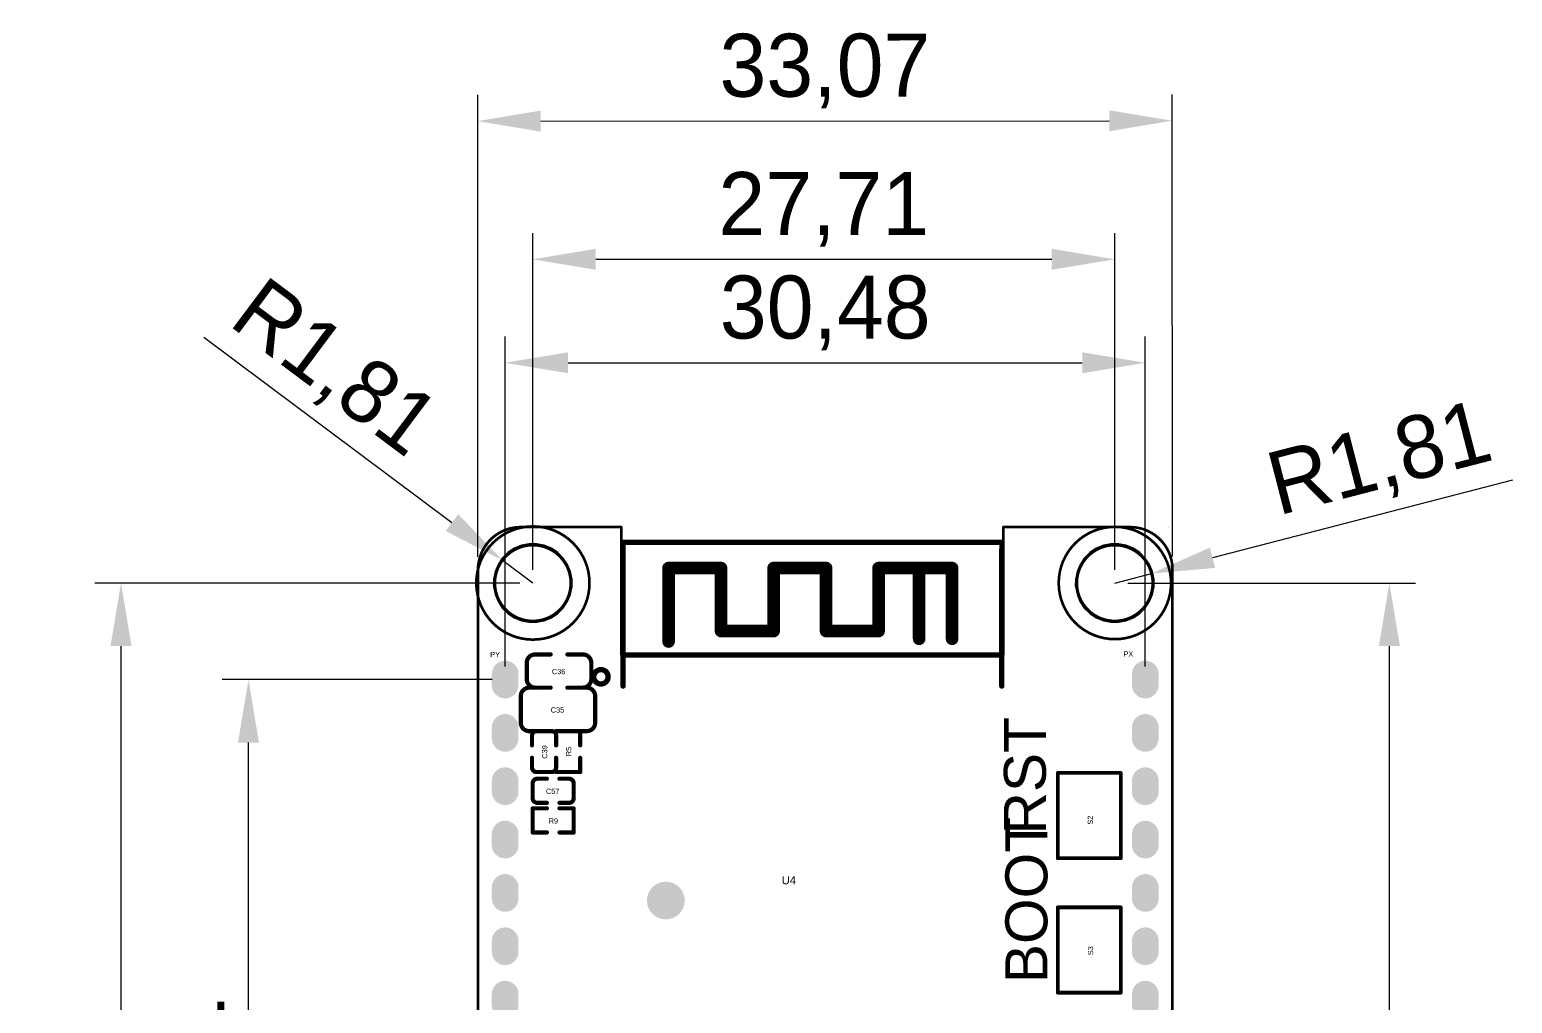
# Model space of a CAD drawing. Header units: millimetres. Extents: x -17 to 54, y -8 to 140.
# Drawn here: x -16.5 to 54.1, y 93.8 to 140.1 of the extents above; entities that cross this region are included whole.
import ezdxf

# ---------------------------------------------------------------- set-up
doc = ezdxf.new("R2010")
doc.units = ezdxf.units.MM
for name, color, linetype in [('KeepOutLayer', 6, 'Continuous'), ('MultiLayer', 9, 'Continuous'), ('PadHoleLayer', 156, 'Continuous'), ('TopOverlay', 2, 'Continuous')]:
    doc.layers.add(name, color=color, linetype=linetype)
doc.styles.add('Arial', font='arial.ttf', dxfattribs={"height": 0.2})
doc.dimstyles.new('ISO-25', dxfattribs={"dimtxt": 3, "dimasz": 3, "dimexe": 1.25, "dimexo": 0.625, "dimtad": 1, "dimtxsty": 'Standard', "dimcen": 2.5, "dimclrd": 3, "dimclre": 3, "dimclrt": 3, "dimadec": 0, "dimazin": 0, "dimtfac": 1, "dimtmove": 0, "dimatfit": 3, "dimfxl": 1, "dimarcsym": 0})

# ---------------------------------------------------------------- blocks, each defined once
blk = doc.blocks.new('WIFIM_SMD_ESP32_S32MB_14')
at = {"layer": 'TopOverlay'}
for points, const_width in [([(-8.763, 15.954), (-8.763, 16.42)], 0.254), ([(-8.763, 16.42), (9.274, 16.42)], 0.254), ([(9.271, 15.954), (9.274, 16.42)], 0.254), ([(-8.763, 9.571), (-8.763, 15.954)], 0.254), ([(9.271, 9.571), (9.271, 15.954)], 0.254), ([(-6.596, 11.69), (-6.596, 15.19)], 0.6), ([(-6.596, 15.19), (-4.097, 15.189)], 0.6), ([(-4.097, 12.189), (-4.097, 15.189)], 0.6), ([(-1.595, 12.189), (-1.595, 15.189)], 0.6), ([(-1.595, 15.189), (0.904, 15.189)], 0.6), ([(0.904, 12.189), (0.904, 15.189)], 0.6), ([(3.403, 12.189), (3.403, 15.189)], 0.6), ([(3.403, 15.189), (6.904, 15.189)], 0.6), ([(5.334, 11.822), (5.334, 15.189)], 0.6), ([(6.904, 11.822), (6.904, 15.189)], 0.6), ([(-4.097, 12.189), (-1.595, 12.189)], 0.6), ([(0.904, 12.189), (3.403, 12.189)], 0.6), ([(-8.763, 11.054), (9.271, 11.054)], 0.254), ([(-8.78, -9.143), (-8.78, -8.198)], 0.254), ([(8.873, -9.143), (8.873, -8.198)], 0.254), ([(-8.78, -9.143), (-7.637, -9.143)], 0.254), ([(7.603, -9.143), (8.873, -9.143)], 0.254)]:
    blk.add_lwpolyline(points, dxfattribs=dict(at, const_width=const_width))
for points, const_width in [([(-8.827, 16.42, 1), (-8.7, 16.42, 1)], 0.127), ([(-8.827, 16.42, 1), (-8.7, 16.42, 1)], 0.127), ([(9.21, 16.42, 1), (9.337, 16.42, 1)], 0.127), ([(9.21, 16.42, 1), (9.337, 16.42, 1)], 0.127), ([(-8.827, 15.954, 1), (-8.7, 15.954, 1)], 0.127), ([(-8.827, 15.954, 1), (-8.7, 15.954, 1)], 0.127), ([(9.207, 15.954, 1), (9.334, 15.954, 1)], 0.127), ([(9.207, 15.954, 1), (9.334, 15.954, 1)], 0.127), ([(-6.746, 15.19, 1), (-6.446, 15.19, 1)], 0.3), ([(-6.746, 15.19, 1), (-6.446, 15.19, 1)], 0.3), ([(-4.247, 15.189, 1), (-3.947, 15.189, 1)], 0.3), ([(-4.247, 15.189, 1), (-3.947, 15.189, 1)], 0.3), ([(-1.745, 15.189, 1), (-1.445, 15.189, 1)], 0.3), ([(-1.745, 15.189, 1), (-1.445, 15.189, 1)], 0.3), ([(0.754, 15.189, 1), (1.054, 15.189, 1)], 0.3), ([(0.754, 15.189, 1), (1.054, 15.189, 1)], 0.3), ([(3.253, 15.189, 1), (3.553, 15.189, 1)], 0.3), ([(3.253, 15.189, 1), (3.553, 15.189, 1)], 0.3), ([(5.184, 15.189, 1), (5.484, 15.189, 1)], 0.3), ([(6.754, 15.189, 1), (7.054, 15.189, 1)], 0.3), ([(6.754, 15.189, 1), (7.054, 15.189, 1)], 0.3), ([(-4.247, 12.189, 1), (-3.947, 12.189, 1)], 0.3), ([(-4.247, 12.189, 1), (-3.947, 12.189, 1)], 0.3), ([(-1.745, 12.189, 1), (-1.445, 12.189, 1)], 0.3), ([(-1.745, 12.189, 1), (-1.445, 12.189, 1)], 0.3), ([(0.754, 12.189, 1), (1.054, 12.189, 1)], 0.3), ([(0.754, 12.189, 1), (1.054, 12.189, 1)], 0.3), ([(3.253, 12.189, 1), (3.553, 12.189, 1)], 0.3), ([(3.253, 12.189, 1), (3.553, 12.189, 1)], 0.3), ([(5.184, 11.822, 1), (5.484, 11.822, 1)], 0.3), ([(6.754, 11.822, 1), (7.054, 11.822, 1)], 0.3), ([(-6.746, 11.69, 1), (-6.446, 11.69, 1)], 0.3), ([(-8.826, 11.054, 1), (-8.7, 11.054, 1)], 0.127), ([(9.207, 11.054, 1), (9.334, 11.054, 1)], 0.127), ([(-9.474, 10.012, 1), (-10.158, 10.012, 1)], 0.254), ([(-10.222, 10.012, 1), (-10.095, 10.012, 1)], 0.127), ([(-9.537, 10.012, 1), (-9.41, 10.012, 1)], 0.127), ([(-8.827, 9.571, 1), (-8.7, 9.571, 1)], 0.127), ([(9.207, 9.571, 1), (9.334, 9.571, 1)], 0.127), ([(-8.843, -8.198, 1), (-8.716, -8.198, 1)], 0.127), ([(8.81, -8.198, 1), (8.937, -8.198, 1)], 0.127), ([(-8.843, -9.143, 1), (-8.716, -9.143, 1)], 0.127), ([(-8.843, -9.143, 1), (-8.716, -9.143, 1)], 0.127), ([(-7.7, -9.143, 1), (-7.573, -9.143, 1)], 0.127), ([(7.54, -9.143, 1), (7.667, -9.143, 1)], 0.127), ([(8.81, -9.143, 1), (8.937, -9.143, 1)], 0.127), ([(8.81, -9.143, 1), (8.937, -9.143, 1)], 0.127)]:
    blk.add_lwpolyline(points, format="xyb", close=True, dxfattribs=dict(at, const_width=const_width))
blk = doc.blocks.new('TS_018TS_018_22')
at = {"layer": 'TopOverlay', "const_width": 0.178}
for points in [[(0, 1.5), (4.064, 1.5)], [(0, 1.5), (0, -1.5)], [(4.064, 1.5), (4.064, -1.5)], [(0, -1.5), (4.064, -1.5)]]:
    blk.add_lwpolyline(points, dxfattribs=at)
at = {"layer": 'TopOverlay', "const_width": 0.0889}
for points in [[(-0.044, 1.5, 1), (0.044, 1.5, 1)], [(-0.044, 1.5, 1), (0.044, 1.5, 1)], [(4.02, 1.5, 1), (4.108, 1.5, 1)], [(4.02, 1.5, 1), (4.108, 1.5, 1)], [(-0.044, -1.5, 1), (0.044, -1.5, 1)], [(-0.044, -1.5, 1), (0.044, -1.5, 1)], [(4.02, -1.5, 1), (4.108, -1.5, 1)], [(4.02, -1.5, 1), (4.108, -1.5, 1)]]:
    blk.add_lwpolyline(points, format="xyb", close=True, dxfattribs=at)
blk = doc.blocks.new('TS_018TS_018_23')
at = {"layer": 'TopOverlay', "const_width": 0.178}
for points in [[(4.064, 1.5), (0, 1.5)], [(0, -1.5), (0, 1.5)], [(4.064, -1.5), (4.064, 1.5)], [(4.064, -1.5), (0, -1.5)]]:
    blk.add_lwpolyline(points, dxfattribs=at)
at = {"layer": 'TopOverlay', "const_width": 0.0889}
for points in [[(-0.044, 1.5, 1), (0.044, 1.5, 1)], [(-0.044, 1.5, 1), (0.044, 1.5, 1)], [(4.02, 1.5, 1), (4.108, 1.5, 1)], [(4.02, 1.5, 1), (4.108, 1.5, 1)], [(-0.044, -1.5, 1), (0.044, -1.5, 1)], [(-0.044, -1.5, 1), (0.044, -1.5, 1)], [(4.02, -1.5, 1), (4.108, -1.5, 1)], [(4.02, -1.5, 1), (4.108, -1.5, 1)]]:
    blk.add_lwpolyline(points, format="xyb", close=True, dxfattribs=at)
blk = doc.blocks.new('LC_0402_R_52')
at = {"layer": 'TopOverlay', "const_width": 0.2}
for points in [[(-0.3, 0.575), (-0.975, 0.575)], [(-0.975, 0.575), (-0.975, -0.575)], [(0.975, 0.575), (0.3, 0.575)], [(0.975, 0.575), (0.975, -0.575)], [(-0.3, -0.575), (-0.975, -0.575)], [(0.975, -0.575), (0.3, -0.575)]]:
    blk.add_lwpolyline(points, dxfattribs=at)
at = {"layer": 'TopOverlay', "const_width": 0.1}
for points in [[(-1.025, 0.575, 1), (-0.925, 0.575, 1)], [(-1.025, 0.575, 1), (-0.925, 0.575, 1)], [(-0.35, 0.575, 1), (-0.25, 0.575, 1)], [(0.25, 0.575, 1), (0.35, 0.575, 1)], [(0.925, 0.575, 1), (1.025, 0.575, 1)], [(0.925, 0.575, 1), (1.025, 0.575, 1)], [(-1.025, -0.575, 1), (-0.925, -0.575, 1)], [(-1.025, -0.575, 1), (-0.925, -0.575, 1)], [(-0.35, -0.575, 1), (-0.25, -0.575, 1)], [(0.25, -0.575, 1), (0.35, -0.575, 1)], [(0.925, -0.575, 1), (1.025, -0.575, 1)], [(0.925, -0.575, 1), (1.025, -0.575, 1)]]:
    blk.add_lwpolyline(points, format="xyb", close=True, dxfattribs=at)
blk = doc.blocks.new('LC_0402_R_56')
at = {"layer": 'TopOverlay', "const_width": 0.2}
for points in [[(-0.975, 0.575), (-0.3, 0.575)], [(-0.975, 0.575), (-0.975, -0.575)], [(0.3, 0.575), (0.975, 0.575)], [(0.975, 0.575), (0.975, -0.575)], [(-0.975, -0.575), (-0.3, -0.575)], [(0.3, -0.575), (0.975, -0.575)]]:
    blk.add_lwpolyline(points, dxfattribs=at)
at = {"layer": 'TopOverlay', "const_width": 0.1}
for points in [[(-1.025, 0.575, 1), (-0.925, 0.575, 1)], [(-1.025, 0.575, 1), (-0.925, 0.575, 1)], [(-0.35, 0.575, 1), (-0.25, 0.575, 1)], [(0.25, 0.575, 1), (0.35, 0.575, 1)], [(0.925, 0.575, 1), (1.025, 0.575, 1)], [(0.925, 0.575, 1), (1.025, 0.575, 1)], [(-1.025, -0.575, 1), (-0.925, -0.575, 1)], [(-1.025, -0.575, 1), (-0.925, -0.575, 1)], [(-0.35, -0.575, 1), (-0.25, -0.575, 1)], [(0.25, -0.575, 1), (0.35, -0.575, 1)], [(0.925, -0.575, 1), (1.025, -0.575, 1)], [(0.925, -0.575, 1), (1.025, -0.575, 1)]]:
    blk.add_lwpolyline(points, format="xyb", close=True, dxfattribs=at)
blk = doc.blocks.new('18650_BATTERY_B_73')
at = {"layer": 'MultiLayer'}
h = blk.add_hatch(color=9, dxfattribs=at)
edge = h.paths.add_edge_path()
edge.add_arc((-2.8, -2.8), 0.9, 0, 360)
at = {"layer": 'PadHoleLayer'}
h = blk.add_hatch(color=156, dxfattribs=at)
edge = h.paths.add_edge_path()
edge.add_arc((-2.8, -2.8), 0.9, 0, 360)
blk = doc.blocks.new('16PIN_2_54_74')
at = {"layer": 'MultiLayer'}
h = blk.add_hatch(color=9, dxfattribs=at)
edge = h.paths.add_edge_path()
edge.add_arc((-0.265, 0), 0.635, 90, 270)
edge.add_line((-0.265, -0.635), (0.265, -0.635))
edge.add_arc((0.265, 0), 0.635, 270, 450)
edge.add_line((0.265, 0.635), (-0.265, 0.635))
h = blk.add_hatch(color=9, dxfattribs=at)
edge = h.paths.add_edge_path()
edge.add_arc((2.275, 0), 0.635, 90, 270)
edge.add_line((2.275, -0.635), (2.805, -0.635))
edge.add_arc((2.805, 0), 0.635, 270, 450)
edge.add_line((2.805, 0.635), (2.275, 0.635))
h = blk.add_hatch(color=9, dxfattribs=at)
edge = h.paths.add_edge_path()
edge.add_arc((4.815, 0), 0.635, 90, 270)
edge.add_line((4.815, -0.635), (5.345, -0.635))
edge.add_arc((5.345, 0), 0.635, 270, 450)
edge.add_line((5.345, 0.635), (4.815, 0.635))
h = blk.add_hatch(color=9, dxfattribs=at)
edge = h.paths.add_edge_path()
edge.add_arc((7.355, 0), 0.635, 90, 270)
edge.add_line((7.355, -0.635), (7.885, -0.635))
edge.add_arc((7.885, 0), 0.635, 270, 450)
edge.add_line((7.885, 0.635), (7.355, 0.635))
h = blk.add_hatch(color=9, dxfattribs=at)
edge = h.paths.add_edge_path()
edge.add_arc((9.895, 0), 0.635, 90, 270)
edge.add_line((9.895, -0.635), (10.425, -0.635))
edge.add_arc((10.425, 0), 0.635, 270, 450)
edge.add_line((10.425, 0.635), (9.895, 0.635))
h = blk.add_hatch(color=9, dxfattribs=at)
edge = h.paths.add_edge_path()
edge.add_arc((12.435, 0), 0.635, 90, 270)
edge.add_line((12.435, -0.635), (12.965, -0.635))
edge.add_arc((12.965, 0), 0.635, 270, 450)
edge.add_line((12.965, 0.635), (12.435, 0.635))
h = blk.add_hatch(color=9, dxfattribs=at)
edge = h.paths.add_edge_path()
edge.add_arc((14.975, 0), 0.635, 90, 270)
edge.add_line((14.975, -0.635), (15.505, -0.635))
edge.add_arc((15.505, 0), 0.635, 270, 450)
edge.add_line((15.505, 0.635), (14.975, 0.635))
h = blk.add_hatch(color=9, dxfattribs=at)
edge = h.paths.add_edge_path()
edge.add_arc((17.515, 0), 0.635, 90, 270)
edge.add_line((17.515, -0.635), (18.045, -0.635))
edge.add_arc((18.045, 0), 0.635, 270, 450)
edge.add_line((18.045, 0.635), (17.515, 0.635))
h = blk.add_hatch(color=9, dxfattribs=at)
edge = h.paths.add_edge_path()
edge.add_arc((20.055, 0), 0.635, 90, 270)
edge.add_line((20.055, -0.635), (20.585, -0.635))
edge.add_arc((20.585, 0), 0.635, 270, 450)
edge.add_line((20.585, 0.635), (20.055, 0.635))
h = blk.add_hatch(color=9, dxfattribs=at)
edge = h.paths.add_edge_path()
edge.add_arc((22.595, 0), 0.635, 90, 270)
edge.add_line((22.595, -0.635), (23.125, -0.635))
edge.add_arc((23.125, 0), 0.635, 270, 450)
edge.add_line((23.125, 0.635), (22.595, 0.635))
h = blk.add_hatch(color=9, dxfattribs=at)
edge = h.paths.add_edge_path()
edge.add_arc((25.135, 0), 0.635, 90, 270)
edge.add_line((25.135, -0.635), (25.665, -0.635))
edge.add_arc((25.665, 0), 0.635, 270, 450)
edge.add_line((25.665, 0.635), (25.135, 0.635))
h = blk.add_hatch(color=9, dxfattribs=at)
edge = h.paths.add_edge_path()
edge.add_arc((27.675, 0), 0.635, 90, 270)
edge.add_line((27.675, -0.635), (28.205, -0.635))
edge.add_arc((28.205, 0), 0.635, 270, 450)
edge.add_line((28.205, 0.635), (27.675, 0.635))
h = blk.add_hatch(color=9, dxfattribs=at)
edge = h.paths.add_edge_path()
edge.add_arc((30.215, 0), 0.635, 90, 270)
edge.add_line((30.215, -0.635), (30.745, -0.635))
edge.add_arc((30.745, 0), 0.635, 270, 450)
edge.add_line((30.745, 0.635), (30.215, 0.635))
h = blk.add_hatch(color=9, dxfattribs=at)
edge = h.paths.add_edge_path()
edge.add_arc((32.755, 0), 0.635, 90, 270)
edge.add_line((32.755, -0.635), (33.285, -0.635))
edge.add_arc((33.285, 0), 0.635, 270, 450)
edge.add_line((33.285, 0.635), (32.755, 0.635))
h = blk.add_hatch(color=9, dxfattribs=at)
edge = h.paths.add_edge_path()
edge.add_arc((35.295, 0), 0.635, 90, 270)
edge.add_line((35.295, -0.635), (35.825, -0.635))
edge.add_arc((35.825, 0), 0.635, 270, 450)
edge.add_line((35.825, 0.635), (35.295, 0.635))
h = blk.add_hatch(color=9, dxfattribs=at)
edge = h.paths.add_edge_path()
edge.add_arc((37.835, 0), 0.635, 90, 270)
edge.add_line((37.835, -0.635), (38.365, -0.635))
edge.add_arc((38.365, 0), 0.635, 270, 450)
edge.add_line((38.365, 0.635), (37.835, 0.635))
at = {"layer": 'PadHoleLayer'}
h = blk.add_hatch(color=156, dxfattribs=at)
edge = h.paths.add_edge_path()
edge.add_arc((0, 0), 0.45, 0, 360)
h = blk.add_hatch(color=156, dxfattribs=at)
edge = h.paths.add_edge_path()
edge.add_arc((2.54, 0), 0.45, 0, 360)
h = blk.add_hatch(color=156, dxfattribs=at)
edge = h.paths.add_edge_path()
edge.add_arc((5.08, 0), 0.45, 0, 360)
h = blk.add_hatch(color=156, dxfattribs=at)
edge = h.paths.add_edge_path()
edge.add_arc((7.62, 0), 0.45, 0, 360)
h = blk.add_hatch(color=156, dxfattribs=at)
edge = h.paths.add_edge_path()
edge.add_arc((10.16, 0), 0.45, 0, 360)
h = blk.add_hatch(color=156, dxfattribs=at)
edge = h.paths.add_edge_path()
edge.add_arc((12.7, 0), 0.45, 0, 360)
h = blk.add_hatch(color=156, dxfattribs=at)
edge = h.paths.add_edge_path()
edge.add_arc((15.24, 0), 0.45, 0, 360)
h = blk.add_hatch(color=156, dxfattribs=at)
edge = h.paths.add_edge_path()
edge.add_arc((17.78, 0), 0.45, 0, 360)
h = blk.add_hatch(color=156, dxfattribs=at)
edge = h.paths.add_edge_path()
edge.add_arc((20.32, 0), 0.45, 0, 360)
h = blk.add_hatch(color=156, dxfattribs=at)
edge = h.paths.add_edge_path()
edge.add_arc((22.86, 0), 0.45, 0, 360)
h = blk.add_hatch(color=156, dxfattribs=at)
edge = h.paths.add_edge_path()
edge.add_arc((25.4, 0), 0.45, 0, 360)
h = blk.add_hatch(color=156, dxfattribs=at)
edge = h.paths.add_edge_path()
edge.add_arc((27.94, 0), 0.45, 0, 360)
h = blk.add_hatch(color=156, dxfattribs=at)
edge = h.paths.add_edge_path()
edge.add_arc((30.48, 0), 0.45, 0, 360)
h = blk.add_hatch(color=156, dxfattribs=at)
edge = h.paths.add_edge_path()
edge.add_arc((33.02, 0), 0.45, 0, 360)
h = blk.add_hatch(color=156, dxfattribs=at)
edge = h.paths.add_edge_path()
edge.add_arc((35.56, 0), 0.45, 0, 360)
h = blk.add_hatch(color=156, dxfattribs=at)
edge = h.paths.add_edge_path()
edge.add_arc((38.1, 0), 0.45, 0, 360)
blk = doc.blocks.new('16PIN_2_54_75')
at = {"layer": 'MultiLayer'}
h = blk.add_hatch(color=9, dxfattribs=at)
edge = h.paths.add_edge_path()
edge.add_arc((-0.265, 0), 0.635, 90, 270)
edge.add_line((-0.265, -0.635), (0.265, -0.635))
edge.add_arc((0.265, 0), 0.635, 270, 450)
edge.add_line((0.265, 0.635), (-0.265, 0.635))
h = blk.add_hatch(color=9, dxfattribs=at)
edge = h.paths.add_edge_path()
edge.add_arc((2.275, 0), 0.635, 90, 270)
edge.add_line((2.275, -0.635), (2.805, -0.635))
edge.add_arc((2.805, 0), 0.635, 270, 450)
edge.add_line((2.805, 0.635), (2.275, 0.635))
h = blk.add_hatch(color=9, dxfattribs=at)
edge = h.paths.add_edge_path()
edge.add_arc((4.815, 0), 0.635, 90, 270)
edge.add_line((4.815, -0.635), (5.345, -0.635))
edge.add_arc((5.345, 0), 0.635, 270, 450)
edge.add_line((5.345, 0.635), (4.815, 0.635))
h = blk.add_hatch(color=9, dxfattribs=at)
edge = h.paths.add_edge_path()
edge.add_arc((7.355, 0), 0.635, 90, 270)
edge.add_line((7.355, -0.635), (7.885, -0.635))
edge.add_arc((7.885, 0), 0.635, 270, 450)
edge.add_line((7.885, 0.635), (7.355, 0.635))
h = blk.add_hatch(color=9, dxfattribs=at)
edge = h.paths.add_edge_path()
edge.add_arc((9.895, 0), 0.635, 90, 270)
edge.add_line((9.895, -0.635), (10.425, -0.635))
edge.add_arc((10.425, 0), 0.635, 270, 450)
edge.add_line((10.425, 0.635), (9.895, 0.635))
h = blk.add_hatch(color=9, dxfattribs=at)
edge = h.paths.add_edge_path()
edge.add_arc((12.435, 0), 0.635, 90, 270)
edge.add_line((12.435, -0.635), (12.965, -0.635))
edge.add_arc((12.965, 0), 0.635, 270, 450)
edge.add_line((12.965, 0.635), (12.435, 0.635))
h = blk.add_hatch(color=9, dxfattribs=at)
edge = h.paths.add_edge_path()
edge.add_arc((14.975, 0), 0.635, 90, 270)
edge.add_line((14.975, -0.635), (15.505, -0.635))
edge.add_arc((15.505, 0), 0.635, 270, 450)
edge.add_line((15.505, 0.635), (14.975, 0.635))
h = blk.add_hatch(color=9, dxfattribs=at)
edge = h.paths.add_edge_path()
edge.add_arc((17.515, 0), 0.635, 90, 270)
edge.add_line((17.515, -0.635), (18.045, -0.635))
edge.add_arc((18.045, 0), 0.635, 270, 450)
edge.add_line((18.045, 0.635), (17.515, 0.635))
h = blk.add_hatch(color=9, dxfattribs=at)
edge = h.paths.add_edge_path()
edge.add_arc((20.055, 0), 0.635, 90, 270)
edge.add_line((20.055, -0.635), (20.585, -0.635))
edge.add_arc((20.585, 0), 0.635, 270, 450)
edge.add_line((20.585, 0.635), (20.055, 0.635))
h = blk.add_hatch(color=9, dxfattribs=at)
edge = h.paths.add_edge_path()
edge.add_arc((22.595, 0), 0.635, 90, 270)
edge.add_line((22.595, -0.635), (23.125, -0.635))
edge.add_arc((23.125, 0), 0.635, 270, 450)
edge.add_line((23.125, 0.635), (22.595, 0.635))
h = blk.add_hatch(color=9, dxfattribs=at)
edge = h.paths.add_edge_path()
edge.add_arc((25.135, 0), 0.635, 90, 270)
edge.add_line((25.135, -0.635), (25.665, -0.635))
edge.add_arc((25.665, 0), 0.635, 270, 450)
edge.add_line((25.665, 0.635), (25.135, 0.635))
h = blk.add_hatch(color=9, dxfattribs=at)
edge = h.paths.add_edge_path()
edge.add_arc((27.675, 0), 0.635, 90, 270)
edge.add_line((27.675, -0.635), (28.205, -0.635))
edge.add_arc((28.205, 0), 0.635, 270, 450)
edge.add_line((28.205, 0.635), (27.675, 0.635))
h = blk.add_hatch(color=9, dxfattribs=at)
edge = h.paths.add_edge_path()
edge.add_arc((30.215, 0), 0.635, 90, 270)
edge.add_line((30.215, -0.635), (30.745, -0.635))
edge.add_arc((30.745, 0), 0.635, 270, 450)
edge.add_line((30.745, 0.635), (30.215, 0.635))
h = blk.add_hatch(color=9, dxfattribs=at)
edge = h.paths.add_edge_path()
edge.add_arc((32.755, 0), 0.635, 90, 270)
edge.add_line((32.755, -0.635), (33.285, -0.635))
edge.add_arc((33.285, 0), 0.635, 270, 450)
edge.add_line((33.285, 0.635), (32.755, 0.635))
h = blk.add_hatch(color=9, dxfattribs=at)
edge = h.paths.add_edge_path()
edge.add_arc((35.295, 0), 0.635, 90, 270)
edge.add_line((35.295, -0.635), (35.825, -0.635))
edge.add_arc((35.825, 0), 0.635, 270, 450)
edge.add_line((35.825, 0.635), (35.295, 0.635))
h = blk.add_hatch(color=9, dxfattribs=at)
edge = h.paths.add_edge_path()
edge.add_arc((37.835, 0), 0.635, 90, 270)
edge.add_line((37.835, -0.635), (38.365, -0.635))
edge.add_arc((38.365, 0), 0.635, 270, 450)
edge.add_line((38.365, 0.635), (37.835, 0.635))
at = {"layer": 'PadHoleLayer'}
h = blk.add_hatch(color=156, dxfattribs=at)
edge = h.paths.add_edge_path()
edge.add_arc((0, 0), 0.45, 0, 360)
h = blk.add_hatch(color=156, dxfattribs=at)
edge = h.paths.add_edge_path()
edge.add_arc((2.54, 0), 0.45, 0, 360)
h = blk.add_hatch(color=156, dxfattribs=at)
edge = h.paths.add_edge_path()
edge.add_arc((5.08, 0), 0.45, 0, 360)
h = blk.add_hatch(color=156, dxfattribs=at)
edge = h.paths.add_edge_path()
edge.add_arc((7.62, 0), 0.45, 0, 360)
h = blk.add_hatch(color=156, dxfattribs=at)
edge = h.paths.add_edge_path()
edge.add_arc((10.16, 0), 0.45, 0, 360)
h = blk.add_hatch(color=156, dxfattribs=at)
edge = h.paths.add_edge_path()
edge.add_arc((12.7, 0), 0.45, 0, 360)
h = blk.add_hatch(color=156, dxfattribs=at)
edge = h.paths.add_edge_path()
edge.add_arc((15.24, 0), 0.45, 0, 360)
h = blk.add_hatch(color=156, dxfattribs=at)
edge = h.paths.add_edge_path()
edge.add_arc((17.78, 0), 0.45, 0, 360)
h = blk.add_hatch(color=156, dxfattribs=at)
edge = h.paths.add_edge_path()
edge.add_arc((20.32, 0), 0.45, 0, 360)
h = blk.add_hatch(color=156, dxfattribs=at)
edge = h.paths.add_edge_path()
edge.add_arc((22.86, 0), 0.45, 0, 360)
h = blk.add_hatch(color=156, dxfattribs=at)
edge = h.paths.add_edge_path()
edge.add_arc((25.4, 0), 0.45, 0, 360)
h = blk.add_hatch(color=156, dxfattribs=at)
edge = h.paths.add_edge_path()
edge.add_arc((27.94, 0), 0.45, 0, 360)
h = blk.add_hatch(color=156, dxfattribs=at)
edge = h.paths.add_edge_path()
edge.add_arc((30.48, 0), 0.45, 0, 360)
h = blk.add_hatch(color=156, dxfattribs=at)
edge = h.paths.add_edge_path()
edge.add_arc((33.02, 0), 0.45, 0, 360)
h = blk.add_hatch(color=156, dxfattribs=at)
edge = h.paths.add_edge_path()
edge.add_arc((35.56, 0), 0.45, 0, 360)
h = blk.add_hatch(color=156, dxfattribs=at)
edge = h.paths.add_edge_path()
edge.add_arc((38.1, 0), 0.45, 0, 360)
blk = doc.blocks.new('LC_0402_C_140')
at = {"layer": 'TopOverlay', "const_width": 0.2}
for points in [[(-0.975, 0.355, -0.414214), (-0.755, 0.575)], [(0.755, 0.575, -0.414214), (0.975, 0.355)], [(-0.755, -0.575, -0.414214), (-0.975, -0.355)], [(0.975, -0.355, -0.414214), (0.755, -0.575)]]:
    blk.add_lwpolyline(points, format="xyb", dxfattribs=at)
for points in [[(-0.975, 0.355), (-0.975, -0.355)], [(-0.3, 0.575), (-0.755, 0.575)], [(0.755, 0.575), (0.3, 0.575)], [(0.975, 0.355), (0.975, -0.355)], [(-0.3, -0.575), (-0.755, -0.575)], [(0.755, -0.575), (0.3, -0.575)]]:
    blk.add_lwpolyline(points, dxfattribs=at)
at = {"layer": 'TopOverlay', "const_width": 0.1}
for points in [[(-1.025, 0.355, 1), (-0.925, 0.355, 1)], [(-1.025, 0.355, 1), (-0.925, 0.355, 1)], [(-0.805, 0.575, 1), (-0.705, 0.575, 1)], [(-0.805, 0.575, 1), (-0.705, 0.575, 1)], [(-0.35, 0.575, 1), (-0.25, 0.575, 1)], [(0.25, 0.575, 1), (0.35, 0.575, 1)], [(0.705, 0.575, 1), (0.805, 0.575, 1)], [(0.705, 0.575, 1), (0.805, 0.575, 1)], [(0.925, 0.355, 1), (1.025, 0.355, 1)], [(0.925, 0.355, 1), (1.025, 0.355, 1)], [(-1.025, -0.355, 1), (-0.925, -0.355, 1)], [(-1.025, -0.355, 1), (-0.925, -0.355, 1)], [(-0.805, -0.575, 1), (-0.705, -0.575, 1)], [(-0.805, -0.575, 1), (-0.705, -0.575, 1)], [(-0.35, -0.575, 1), (-0.25, -0.575, 1)], [(0.25, -0.575, 1), (0.35, -0.575, 1)], [(0.705, -0.575, 1), (0.805, -0.575, 1)], [(0.705, -0.575, 1), (0.805, -0.575, 1)], [(0.925, -0.355, 1), (1.025, -0.355, 1)], [(0.925, -0.355, 1), (1.025, -0.355, 1)]]:
    blk.add_lwpolyline(points, format="xyb", close=True, dxfattribs=at)
blk = doc.blocks.new('LC_0402_C_160')
at = {"layer": 'TopOverlay', "const_width": 0.2}
for points in [[(-0.975, 0.355, -0.414214), (-0.755, 0.575)], [(0.755, 0.575, -0.414214), (0.975, 0.355)], [(-0.755, -0.575, -0.414214), (-0.975, -0.355)], [(0.975, -0.355, -0.414214), (0.755, -0.575)]]:
    blk.add_lwpolyline(points, format="xyb", dxfattribs=at)
for points in [[(-0.975, -0.355), (-0.975, 0.355)], [(-0.3, 0.575), (-0.755, 0.575)], [(0.755, 0.575), (0.3, 0.575)], [(0.975, -0.355), (0.975, 0.355)], [(-0.3, -0.575), (-0.755, -0.575)], [(0.755, -0.575), (0.3, -0.575)]]:
    blk.add_lwpolyline(points, dxfattribs=at)
at = {"layer": 'TopOverlay', "const_width": 0.1}
for points in [[(-1.025, 0.355, 1), (-0.925, 0.355, 1)], [(-1.025, 0.355, 1), (-0.925, 0.355, 1)], [(-0.805, 0.575, 1), (-0.705, 0.575, 1)], [(-0.805, 0.575, 1), (-0.705, 0.575, 1)], [(-0.35, 0.575, 1), (-0.25, 0.575, 1)], [(0.25, 0.575, 1), (0.35, 0.575, 1)], [(0.705, 0.575, 1), (0.805, 0.575, 1)], [(0.705, 0.575, 1), (0.805, 0.575, 1)], [(0.925, 0.355, 1), (1.025, 0.355, 1)], [(0.925, 0.355, 1), (1.025, 0.355, 1)], [(-1.025, -0.355, 1), (-0.925, -0.355, 1)], [(-1.025, -0.355, 1), (-0.925, -0.355, 1)], [(-0.805, -0.575, 1), (-0.705, -0.575, 1)], [(-0.805, -0.575, 1), (-0.705, -0.575, 1)], [(-0.35, -0.575, 1), (-0.25, -0.575, 1)], [(0.25, -0.575, 1), (0.35, -0.575, 1)], [(0.705, -0.575, 1), (0.805, -0.575, 1)], [(0.705, -0.575, 1), (0.805, -0.575, 1)], [(0.925, -0.355, 1), (1.025, -0.355, 1)], [(0.925, -0.355, 1), (1.025, -0.355, 1)]]:
    blk.add_lwpolyline(points, format="xyb", close=True, dxfattribs=at)
blk = doc.blocks.new('LC_0603_C_162')
at = {"layer": 'TopOverlay', "const_width": 0.2}
for points in [[(-1.535, 0.39, -0.414214), (-1.135, 0.79)], [(1.135, 0.79, -0.413192), (1.535, 0.39)], [(-1.135, -0.79, -0.414214), (-1.535, -0.39)], [(1.535, -0.39, -0.413192), (1.135, -0.79)]]:
    blk.add_lwpolyline(points, format="xyb", dxfattribs=at)
for points in [[(-1.135, 0.79), (-0.4, 0.79)], [(0.4, 0.79), (1.135, 0.79)], [(-1.535, -0.39), (-1.535, 0.39)], [(1.535, 0.39), (1.535, -0.39)], [(-1.135, -0.79), (-0.4, -0.79)], [(0.4, -0.79), (1.135, -0.79)]]:
    blk.add_lwpolyline(points, dxfattribs=at)
at = {"layer": 'TopOverlay', "const_width": 0.1}
for points in [[(-1.185, 0.79, 1), (-1.085, 0.79, 1)], [(-1.185, 0.79, 1), (-1.085, 0.79, 1)], [(-0.45, 0.79, 1), (-0.35, 0.79, 1)], [(0.35, 0.79, 1), (0.45, 0.79, 1)], [(1.085, 0.79, 1), (1.185, 0.79, 1)], [(1.085, 0.79, 1), (1.185, 0.79, 1)], [(-1.585, 0.39, 1), (-1.485, 0.39, 1)], [(-1.585, 0.39, 1), (-1.485, 0.39, 1)], [(1.485, 0.39, 1), (1.585, 0.39, 1)], [(1.485, 0.39, 1), (1.585, 0.39, 1)], [(-1.585, -0.39, 1), (-1.485, -0.39, 1)], [(-1.585, -0.39, 1), (-1.485, -0.39, 1)], [(-1.185, -0.79, 1), (-1.085, -0.79, 1)], [(-1.185, -0.79, 1), (-1.085, -0.79, 1)], [(-0.45, -0.79, 1), (-0.35, -0.79, 1)], [(0.35, -0.79, 1), (0.45, -0.79, 1)], [(1.085, -0.79, 1), (1.185, -0.79, 1)], [(1.085, -0.79, 1), (1.185, -0.79, 1)], [(1.485, -0.39, 1), (1.585, -0.39, 1)], [(1.485, -0.39, 1), (1.585, -0.39, 1)]]:
    blk.add_lwpolyline(points, format="xyb", close=True, dxfattribs=at)
blk = doc.blocks.new('LC_0805_C_163')
at = {"layer": 'TopOverlay', "const_width": 0.2}
for points in [[(-1.77, 0.635, -0.414214), (-1.37, 1.035)], [(1.37, 1.035, -0.414214), (1.77, 0.635)], [(-1.37, -1.035, -0.413192), (-1.77, -0.635)], [(1.77, -0.635, -0.414214), (1.37, -1.035)]]:
    blk.add_lwpolyline(points, format="xyb", dxfattribs=at)
for points in [[(-1.77, 0.635), (-1.77, -0.635)], [(-1.37, 1.035), (-0.45, 1.035)], [(0.45, 1.035), (1.37, 1.035)], [(1.77, -0.635), (1.77, 0.635)], [(-1.37, -1.035), (-0.45, -1.035)], [(0.45, -1.035), (1.37, -1.035)]]:
    blk.add_lwpolyline(points, dxfattribs=at)
at = {"layer": 'TopOverlay', "const_width": 0.1}
for points in [[(-1.82, 0.635, 1), (-1.72, 0.635, 1)], [(-1.82, 0.635, 1), (-1.72, 0.635, 1)], [(-1.42, 1.035, 1), (-1.32, 1.035, 1)], [(-1.42, 1.035, 1), (-1.32, 1.035, 1)], [(-0.5, 1.035, 1), (-0.4, 1.035, 1)], [(0.4, 1.035, 1), (0.5, 1.035, 1)], [(1.32, 1.035, 1), (1.42, 1.035, 1)], [(1.32, 1.035, 1), (1.42, 1.035, 1)], [(1.72, 0.635, 1), (1.82, 0.635, 1)], [(1.72, 0.635, 1), (1.82, 0.635, 1)], [(-1.82, -0.635, 1), (-1.72, -0.635, 1)], [(-1.82, -0.635, 1), (-1.72, -0.635, 1)], [(1.72, -0.635, 1), (1.82, -0.635, 1)], [(1.72, -0.635, 1), (1.82, -0.635, 1)], [(-1.42, -1.035, 1), (-1.32, -1.035, 1)], [(-1.42, -1.035, 1), (-1.32, -1.035, 1)], [(-0.5, -1.035, 1), (-0.4, -1.035, 1)], [(0.4, -1.035, 1), (0.5, -1.035, 1)], [(1.32, -1.035, 1), (1.42, -1.035, 1)], [(1.32, -1.035, 1), (1.42, -1.035, 1)]]:
    blk.add_lwpolyline(points, format="xyb", close=True, dxfattribs=at)
blk = doc.blocks.new('*D187')
at = {"color": 3, "lineweight": -2}
for p, q in [((-8.232, 125.5), (3.581, 116.668)), ((7.43, 113.79), (5.984, 114.871))]:
    blk.add_line(p, q, dxfattribs=at)
at = {"color": 3}
blk.add_solid([(3.881, 117.068), (3.282, 116.267), (5.984, 114.871)], dxfattribs=at)
at = {"layer": 'Defpoints', "color": 0}
for p in [(5.984, 114.871), (7.43, 113.79)]:
    blk.add_point(p, dxfattribs=at)
at = {"color": 3, "insert": (-2.104, 123.884), "char_height": 3, "attachment_point": 5, "rotation": 323.21582}
blk.add_mtext('R1,81', dxfattribs=at)
blk = doc.blocks.new('*D188')
at = {"color": 3, "lineweight": -2}
for p, q in [((54.07, 118.697), (39.792, 114.996)), ((35.14, 113.79), (36.888, 114.243))]:
    blk.add_line(p, q, dxfattribs=at)
at = {"color": 3}
blk.add_solid([(39.666, 115.48), (39.917, 114.512), (36.888, 114.243)], dxfattribs=at)
at = {"layer": 'Defpoints', "color": 0}
for p in [(35.14, 113.79), (36.888, 114.243)]:
    blk.add_point(p, dxfattribs=at)
at = {"color": 3, "insert": (47.787, 119.522), "char_height": 3, "attachment_point": 5, "rotation": 14.53334}
blk.add_mtext('R1,81', dxfattribs=at)
blk = doc.blocks.new('*D191')
at = {"color": 3, "lineweight": -2}
for p, q in [((7.43, 114.415), (7.43, 130.456)), ((35.14, 114.415), (35.14, 130.456)), ((10.43, 129.206), (32.14, 129.206))]:
    blk.add_line(p, q, dxfattribs=at)
at = {"color": 3}
for points in [[(10.43, 129.706), (10.43, 128.706), (7.43, 129.206)], [(32.14, 129.706), (32.14, 128.706), (35.14, 129.206)]]:
    blk.add_solid(points, dxfattribs=at)
at = {"layer": 'Defpoints', "color": 0}
for p in [(35.14, 129.206), (7.43, 113.79), (35.14, 113.79)]:
    blk.add_point(p, dxfattribs=at)
at = {"color": 3, "insert": (21.285, 131.581), "char_height": 3, "attachment_point": 5}
blk.add_mtext('27,71', dxfattribs=at)
blk = doc.blocks.new('*D192')
at = {"color": 3, "lineweight": -2}
for p, q in [((6.805, 113.79), (-13.429, 113.792)), ((-12.179, 110.792), (-12.188, 11.202)), ((6.795, 8.2), (-13.439, 8.202))]:
    blk.add_line(p, q, dxfattribs=at)
at = {"color": 3}
for points in [[(-12.679, 110.792), (-11.679, 110.792), (-12.179, 113.792)], [(-12.688, 11.202), (-11.688, 11.202), (-12.189, 8.202)]]:
    blk.add_solid(points, dxfattribs=at)
at = {"layer": 'Defpoints', "color": 0}
for p in [(7.43, 113.79), (-12.189, 8.202), (7.42, 8.2)]:
    blk.add_point(p, dxfattribs=at)
at = {"color": 3, "insert": (-14.559, 60.997), "char_height": 3, "attachment_point": 5, "rotation": 89.99457}
blk.add_mtext('105,59', dxfattribs=at)
blk = doc.blocks.new('*D194')
at = {"color": 3, "lineweight": -2}
for p, q in [((35.765, 113.79), (49.465, 113.79)), ((48.215, 11.25), (48.215, 110.79)), ((35.765, 8.25), (49.465, 8.25))]:
    blk.add_line(p, q, dxfattribs=at)
at = {"color": 3}
for points in [[(47.715, 110.79), (48.715, 110.79), (48.215, 113.79)], [(47.715, 11.25), (48.715, 11.25), (48.215, 8.25)]]:
    blk.add_solid(points, dxfattribs=at)
at = {"layer": 'Defpoints', "color": 0}
for p in [(35.14, 113.79), (48.215, 113.79), (35.14, 8.25)]:
    blk.add_point(p, dxfattribs=at)
at = {"color": 3, "insert": (45.84, 61.02), "char_height": 3, "attachment_point": 5, "rotation": 90}
blk.add_mtext('105,54', dxfattribs=at)
blk = doc.blocks.new('*D196')
at = {"color": 3, "lineweight": -2}
for p, q in [((5.488, 109.196), (-7.359, 109.196)), ((-6.109, 74.096), (-6.109, 106.196)), ((5.488, 71.096), (-7.359, 71.096))]:
    blk.add_line(p, q, dxfattribs=at)
at = {"color": 3}
for points in [[(-6.609, 106.196), (-5.609, 106.196), (-6.109, 109.196)], [(-6.609, 74.096), (-5.609, 74.096), (-6.109, 71.096)]]:
    blk.add_solid(points, dxfattribs=at)
at = {"layer": 'Defpoints', "color": 0}
for p in [(-6.109, 109.196), (6.113, 109.196), (6.113, 71.096)]:
    blk.add_point(p, dxfattribs=at)
at = {"color": 3, "insert": (-8.484, 90.146), "char_height": 3, "attachment_point": 5, "rotation": 90}
blk.add_mtext('38,1', dxfattribs=at)
blk = doc.blocks.new('*D197')
at = {"color": 3, "lineweight": -2}
for p, q in [((6.113, 109.821), (6.113, 125.529)), ((36.593, 109.821), (36.593, 125.529)), ((9.113, 124.279), (33.593, 124.279))]:
    blk.add_line(p, q, dxfattribs=at)
at = {"color": 3}
for points in [[(9.113, 124.779), (9.113, 123.779), (6.113, 124.279)], [(33.593, 124.779), (33.593, 123.779), (36.593, 124.279)]]:
    blk.add_solid(points, dxfattribs=at)
at = {"layer": 'Defpoints', "color": 0}
for p in [(36.593, 124.279), (6.113, 109.196), (36.593, 109.196)]:
    blk.add_point(p, dxfattribs=at)
at = {"color": 3, "insert": (21.353, 126.654), "char_height": 3, "attachment_point": 5}
blk.add_mtext('30,48', dxfattribs=at)
blk = doc.blocks.new('*D198')
at = {"color": 3, "lineweight": -2}
for p, q in [((4.817, 115.043), (4.804, 137.033)), ((37.888, 115.062), (37.875, 137.053)), ((7.805, 135.785), (34.876, 135.801))]:
    blk.add_line(p, q, dxfattribs=at)
at = {"color": 3}
for points in [[(7.805, 136.285), (7.805, 135.285), (4.805, 135.783)], [(34.876, 136.301), (34.876, 135.301), (37.876, 135.803)]]:
    blk.add_solid(points, dxfattribs=at)
at = {"layer": 'Defpoints', "color": 0}
for p in [(37.876, 135.803), (4.818, 114.418), (37.888, 114.437)]:
    blk.add_point(p, dxfattribs=at)
at = {"color": 3, "insert": (21.339, 138.168), "char_height": 3, "attachment_point": 5, "rotation": 0.03354}
blk.add_mtext('33,07', dxfattribs=at)

msp = doc.modelspace()

# ---------------------------------------------------------------- linework, layer by layer
at = {"layer": 'KeepOutLayer', "const_width": 0.127}
for points in [[(4.818, 114.418, -0.414214), (6.855, 116.455)], [(35.87, 116.455, -0.414214), (37.888, 114.437)], [(5.63, 113.65, -1.039463), (9.235, 113.79)], [(33.34, 113.65, -1.039463), (36.945, 113.79)], [(9.235, 113.79, -1), (5.625, 113.79)], [(36.945, 113.79, -1), (33.335, 113.79)]]:
    msp.add_lwpolyline(points, format="xyb", dxfattribs=at)
for points in [[(6.855, 116.455), (11.64, 116.455)], [(11.64, 110.41), (11.64, 116.455)], [(29.84, 116.455), (35.87, 116.455)], [(29.84, 110.41), (29.84, 116.455)], [(4.818, 7.947), (4.818, 114.418)], [(37.888, 7.947), (37.888, 114.437)], [(11.64, 110.41), (29.84, 110.41)]]:
    msp.add_lwpolyline(points, dxfattribs=at)
at = {"layer": 'KeepOutLayer', "const_width": 0.0635}
for points in [[(6.824, 116.455, 1), (6.887, 116.455, 1)], [(6.824, 116.455, 1), (6.887, 116.455, 1)], [(11.608, 116.455, 1), (11.672, 116.455, 1)], [(11.608, 116.455, 1), (11.672, 116.455, 1)], [(29.808, 116.455, 1), (29.872, 116.455, 1)], [(29.808, 116.455, 1), (29.872, 116.455, 1)], [(35.838, 116.455, 1), (35.902, 116.455, 1)], [(35.838, 116.455, 1), (35.902, 116.455, 1)], [(4.786, 114.418, 1), (4.849, 114.418, 1)], [(4.786, 114.418, 1), (4.849, 114.418, 1)], [(37.857, 114.437, 1), (37.92, 114.437, 1)], [(37.857, 114.437, 1), (37.92, 114.437, 1)], [(5.593, 113.79, 1), (5.656, 113.79, 1)], [(5.598, 113.65, 1), (5.662, 113.65, 1)], [(9.204, 113.79, 1), (9.267, 113.79, 1)], [(9.204, 113.79, 1), (9.267, 113.79, 1)], [(33.303, 113.79, 1), (33.366, 113.79, 1)], [(33.308, 113.65, 1), (33.372, 113.65, 1)], [(36.914, 113.79, 1), (36.977, 113.79, 1)], [(36.914, 113.79, 1), (36.977, 113.79, 1)], [(11.608, 110.41, 1), (11.672, 110.41, 1)], [(11.608, 110.41, 1), (11.672, 110.41, 1)], [(29.808, 110.41, 1), (29.872, 110.41, 1)], [(29.808, 110.41, 1), (29.872, 110.41, 1)]]:
    msp.add_lwpolyline(points, format="xyb", close=True, dxfattribs=at)
at = {"layer": 'MultiLayer'}
for p, q in [((6.239, 115.242), (5.978, 114.982)), ((6.545, 115.447), (6.239, 115.242)), ((6.885, 115.588), (6.545, 115.447)), ((7.246, 115.659), (6.885, 115.588)), ((7.614, 115.659), (7.246, 115.659)), ((7.975, 115.588), (7.614, 115.659)), ((8.315, 115.447), (7.975, 115.588)), ((8.621, 115.242), (8.315, 115.447)), ((8.882, 114.982), (8.621, 115.242)), ((33.949, 115.242), (33.688, 114.982)), ((34.255, 115.447), (33.949, 115.242)), ((34.595, 115.588), (34.255, 115.447)), ((34.956, 115.659), (34.595, 115.588)), ((35.324, 115.659), (34.956, 115.659)), ((35.685, 115.588), (35.324, 115.659)), ((36.025, 115.447), (35.685, 115.588)), ((36.331, 115.242), (36.025, 115.447)), ((36.592, 114.982), (36.331, 115.242)), ((5.774, 114.676), (5.633, 114.336)), ((5.978, 114.982), (5.774, 114.676)), ((9.086, 114.676), (8.882, 114.982)), ((9.227, 114.336), (9.086, 114.676)), ((33.484, 114.676), (33.343, 114.336)), ((33.688, 114.982), (33.484, 114.676)), ((36.796, 114.676), (36.592, 114.982)), ((36.937, 114.336), (36.796, 114.676)), ((5.633, 114.336), (5.561, 113.975)), ((5.561, 113.975), (5.561, 113.791)), ((5.561, 113.791), (5.561, 113.772)), ((5.566, 113.645), (5.561, 113.79)), ((5.561, 113.79), (5.561, 113.606)), ((5.561, 113.772), (5.561, 113.736)), ((5.561, 113.736), (5.563, 113.7)), ((5.563, 113.7), (5.565, 113.664)), ((5.565, 113.664), (5.566, 113.645)), ((9.299, 113.975), (9.227, 114.336)), ((9.299, 113.791), (9.299, 113.975)), ((9.299, 113.79), (9.299, 113.791)), ((9.299, 113.606), (9.299, 113.79)), ((9.299, 113.79), (9.299, 113.79)), ((33.343, 114.336), (33.271, 113.975)), ((33.271, 113.975), (33.271, 113.791)), ((33.271, 113.791), (33.271, 113.772)), ((33.276, 113.645), (33.271, 113.79)), ((33.271, 113.79), (33.271, 113.606)), ((33.271, 113.772), (33.271, 113.736)), ((33.271, 113.736), (33.273, 113.7)), ((33.273, 113.7), (33.275, 113.664)), ((33.275, 113.664), (33.276, 113.645)), ((37.009, 113.975), (36.937, 114.336)), ((37.009, 113.791), (37.009, 113.975)), ((37.009, 113.79), (37.009, 113.791)), ((37.009, 113.606), (37.009, 113.79)), ((37.009, 113.79), (37.009, 113.79)), ((5.561, 113.606), (5.633, 113.245)), ((5.633, 113.245), (5.773, 112.905)), ((9.087, 112.905), (9.227, 113.245)), ((9.227, 113.245), (9.299, 113.606)), ((33.271, 113.606), (33.343, 113.245)), ((33.343, 113.245), (33.483, 112.905)), ((36.797, 112.905), (36.937, 113.245)), ((36.937, 113.245), (37.009, 113.606)), ((5.773, 112.905), (5.978, 112.598)), ((5.978, 112.598), (6.238, 112.338)), ((6.238, 112.338), (6.545, 112.133)), ((8.315, 112.133), (8.622, 112.338)), ((8.622, 112.338), (8.882, 112.598)), ((8.882, 112.598), (9.087, 112.905)), ((33.483, 112.905), (33.688, 112.598)), ((33.688, 112.598), (33.948, 112.338)), ((33.948, 112.338), (34.255, 112.133)), ((36.025, 112.133), (36.332, 112.338)), ((36.332, 112.338), (36.592, 112.598)), ((36.592, 112.598), (36.797, 112.905)), ((6.545, 112.133), (6.885, 111.993)), ((6.885, 111.993), (7.246, 111.921)), ((7.246, 111.921), (7.614, 111.921)), ((7.614, 111.921), (7.975, 111.993)), ((7.975, 111.993), (8.315, 112.133)), ((34.255, 112.133), (34.595, 111.993)), ((34.595, 111.993), (34.956, 111.921)), ((34.956, 111.921), (35.324, 111.921)), ((35.324, 111.921), (35.685, 111.993)), ((35.685, 111.993), (36.025, 112.133))]:
    msp.add_line(p, q, dxfattribs=at)
at = {"layer": 'MultiLayer', "const_width": 0.0254}
msp.add_lwpolyline([(37.711, 116.455), (37.711, 116.455)], dxfattribs=at)
at = {"layer": 'MultiLayer', "const_width": 0.0127}
for points in [[(37.704, 116.455, 1), (37.717, 116.455, 1)], [(37.705, 116.455, 1), (37.718, 116.455, 1)]]:
    msp.add_lwpolyline(points, format="xyb", close=True, dxfattribs=at)
at = {"layer": 'TopOverlay'}
for points, const_width in [([(10.129, 113.793, 1), (4.738, 113.793, 1)], 0.127), ([(37.82, 113.793, 1), (32.47, 113.793, 1)], 0.127), ([(4.706, 113.793, 1), (4.77, 113.793, 1)], 0.0635), ([(10.098, 113.793, 1), (10.161, 113.793, 1)], 0.0635), ([(32.439, 113.793, 1), (32.502, 113.793, 1)], 0.0635), ([(37.788, 113.793, 1), (37.852, 113.793, 1)], 0.0635)]:
    msp.add_lwpolyline(points, format="xyb", close=True, dxfattribs=dict(at, const_width=const_width))

# ---------------------------------------------------------------- block references
for name, p in [('WIFIM_SMD_ESP32_S32MB_14', (20.49, 99.315)), ('LC_0603_C_162', (8.678, 109.602)), ('LC_0805_C_163', (8.628, 107.773))]:
    msp.add_blockref(name, p)
for name, p, rotation in [('16PIN_2_54_74', (6.113, 71.096), 90), ('16PIN_2_54_75', (36.593, 109.196), 270), ('LC_0402_C_160', (7.967, 105.767), 270), ('LC_0402_R_56', (9.11, 105.767), 90), ('LC_0402_C_140', (8.4, 103.9), 180), ('TS_018TS_018_23', (33.926, 104.751), 270), ('LC_0402_R_52', (8.4, 102.49), 180), ('18650_BATTERY_B_73', (10.964, 101.474), 90), ('TS_018TS_018_22', (33.926, 94.286), 90)]:
    msp.add_blockref(name, p, dxfattribs=dict(rotation=rotation))

# ---------------------------------------------------------------- texts
at = {"layer": 'TopOverlay', "style": 'Arial'}
for s, height, p in [('PY', 0.25, (5.402, 110.262)), ('PX', 0.25, (35.552, 110.288)), ('C36', 0.25, (8.34, 109.452)), ('C35', 0.25, (8.284, 107.623)), ('C57', 0.25, (8.056, 103.75)), ('R9', 0.25, (8.186, 102.34)), ('U4', 0.381, (19.28, 99.45))]:
    msp.add_text(s, height=height, dxfattribs=at).set_placement(p)
for s, height, p in [('RST', 2, (31.86, 101.82)), ('C39', 0.25, (8.117, 105.429)), ('R5', 0.25, (9.26, 105.547)), ('BOOT', 2, (31.93, 94.74)), ('S2', 0.25, (34.1, 102.29)), ('S3', 0.25, (34.11, 96.07))]:
    msp.add_text(s, height=height, rotation=90, dxfattribs=at).set_placement(p)

# ---------------------------------------------------------------- dimensions: what is measured, and where the dimension line sits
for p1, p2, distance, picture, middle in [((4.818, 114.418), (37.888, 114.437), 21.366, '*D198', (21.339, 138.168)), ((7.43, 113.79), (7.42, 8.2), -19.609, '*D192', (-14.559, 60.997)), ((35.14, 8.25), (35.14, 113.79), -13.075, '*D194', (45.84, 61.02))]:
    dim = msp.add_aligned_dim(p1=p1, p2=p2, distance=distance, dimstyle='ISO-25')
    dim.commit()
    dim.dimension.update_dxf_attribs({"geometry": picture, "text_midpoint": middle})
for base, p1, p2, picture, middle in [((35.14, 129.206), (7.43, 113.79), (35.14, 113.79), '*D191', (21.285, 131.581)), ((36.593, 124.279), (6.113, 109.196), (36.593, 109.196), '*D197', (21.353, 126.654))]:
    dim = msp.add_linear_dim(base=base, p1=p1, p2=p2, dimstyle='ISO-25')
    dim.commit()
    dim.dimension.update_dxf_attribs({"geometry": picture, "text_midpoint": middle})
for center, mpoint, picture, middle in [((7.43, 113.79), (5.984, 114.871), '*D187', (-2.104, 123.884)), ((35.14, 113.79), (36.888, 114.243), '*D188', (47.787, 119.522))]:
    dim = msp.add_radius_dim(center=center, mpoint=mpoint, dimstyle='ISO-25')
    dim.commit()
    dim.dimension.update_dxf_attribs({"geometry": picture, "text_midpoint": middle})
dim = msp.add_linear_dim(base=(-6.109, 109.196), p1=(6.113, 71.096), p2=(6.113, 109.196), angle=90, dimstyle='ISO-25')
dim.commit()
dim.dimension.update_dxf_attribs({"geometry": '*D196', "text_midpoint": (-8.484, 90.146)})

doc.saveas('drawing.dxf')
